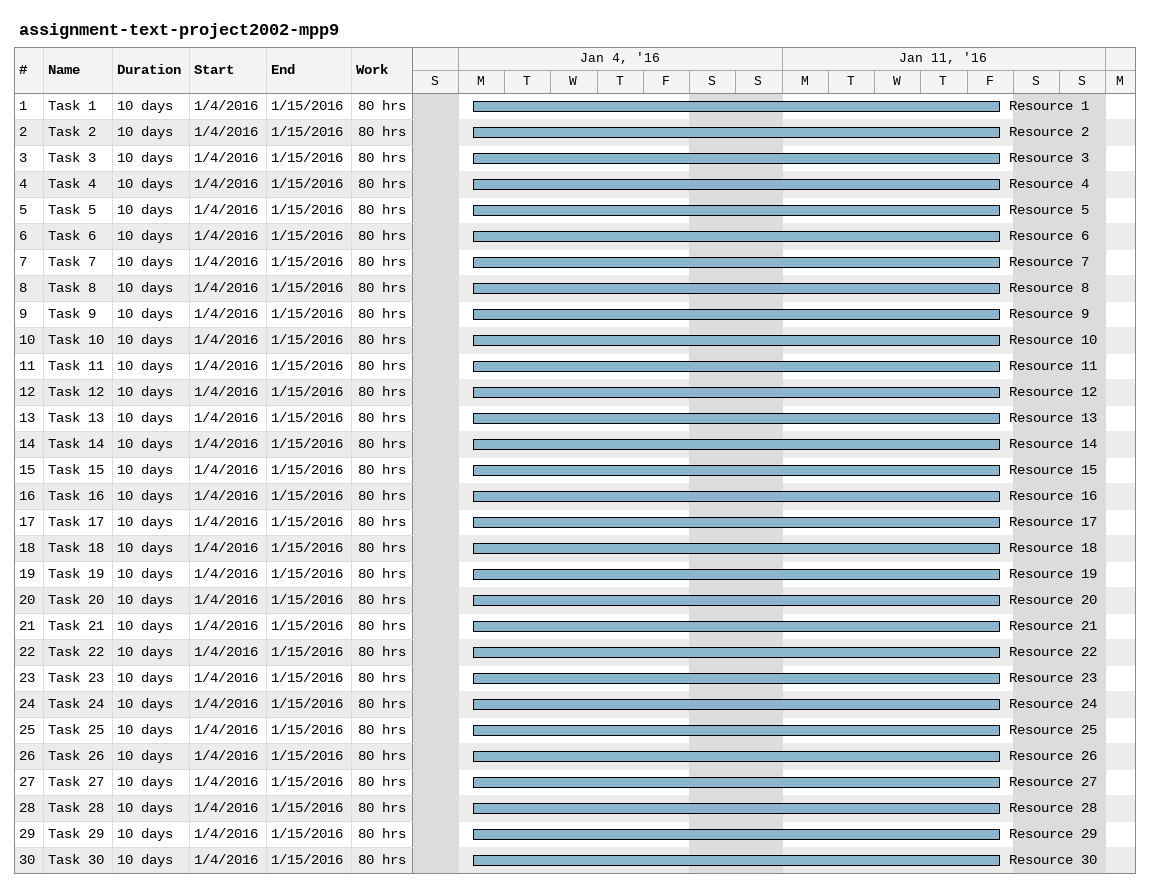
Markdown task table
assignment-text-project2002-mpp9

| ID | Task | Duration | Start | Finish | Resources | Work (h) |
|---|---|---|---|---|---|---|
| 1 | Task 1 | 10d | 2016-01-04 | 2016-01-15 | Resource 1 | 80 |
| 2 | Task 2 | 10d | 2016-01-04 | 2016-01-15 | Resource 2 | 80 |
| 3 | Task 3 | 10d | 2016-01-04 | 2016-01-15 | Resource 3 | 80 |
| 4 | Task 4 | 10d | 2016-01-04 | 2016-01-15 | Resource 4 | 80 |
| 5 | Task 5 | 10d | 2016-01-04 | 2016-01-15 | Resource 5 | 80 |
| 6 | Task 6 | 10d | 2016-01-04 | 2016-01-15 | Resource 6 | 80 |
| 7 | Task 7 | 10d | 2016-01-04 | 2016-01-15 | Resource 7 | 80 |
| 8 | Task 8 | 10d | 2016-01-04 | 2016-01-15 | Resource 8 | 80 |
| 9 | Task 9 | 10d | 2016-01-04 | 2016-01-15 | Resource 9 | 80 |
| 10 | Task 10 | 10d | 2016-01-04 | 2016-01-15 | Resource 10 | 80 |
| 11 | Task 11 | 10d | 2016-01-04 | 2016-01-15 | Resource 11 | 80 |
| 12 | Task 12 | 10d | 2016-01-04 | 2016-01-15 | Resource 12 | 80 |
| 13 | Task 13 | 10d | 2016-01-04 | 2016-01-15 | Resource 13 | 80 |
| 14 | Task 14 | 10d | 2016-01-04 | 2016-01-15 | Resource 14 | 80 |
| 15 | Task 15 | 10d | 2016-01-04 | 2016-01-15 | Resource 15 | 80 |
| 16 | Task 16 | 10d | 2016-01-04 | 2016-01-15 | Resource 16 | 80 |
| 17 | Task 17 | 10d | 2016-01-04 | 2016-01-15 | Resource 17 | 80 |
| 18 | Task 18 | 10d | 2016-01-04 | 2016-01-15 | Resource 18 | 80 |
| 19 | Task 19 | 10d | 2016-01-04 | 2016-01-15 | Resource 19 | 80 |
| 20 | Task 20 | 10d | 2016-01-04 | 2016-01-15 | Resource 20 | 80 |
| 21 | Task 21 | 10d | 2016-01-04 | 2016-01-15 | Resource 21 | 80 |
| 22 | Task 22 | 10d | 2016-01-04 | 2016-01-15 | Resource 22 | 80 |
| 23 | Task 23 | 10d | 2016-01-04 | 2016-01-15 | Resource 23 | 80 |
| 24 | Task 24 | 10d | 2016-01-04 | 2016-01-15 | Resource 24 | 80 |
| 25 | Task 25 | 10d | 2016-01-04 | 2016-01-15 | Resource 25 | 80 |
| 26 | Task 26 | 10d | 2016-01-04 | 2016-01-15 | Resource 26 | 80 |
| 27 | Task 27 | 10d | 2016-01-04 | 2016-01-15 | Resource 27 | 80 |
| 28 | Task 28 | 10d | 2016-01-04 | 2016-01-15 | Resource 28 | 80 |
| 29 | Task 29 | 10d | 2016-01-04 | 2016-01-15 | Resource 29 | 80 |
| 30 | Task 30 | 10d | 2016-01-04 | 2016-01-15 | Resource 30 | 80 |
